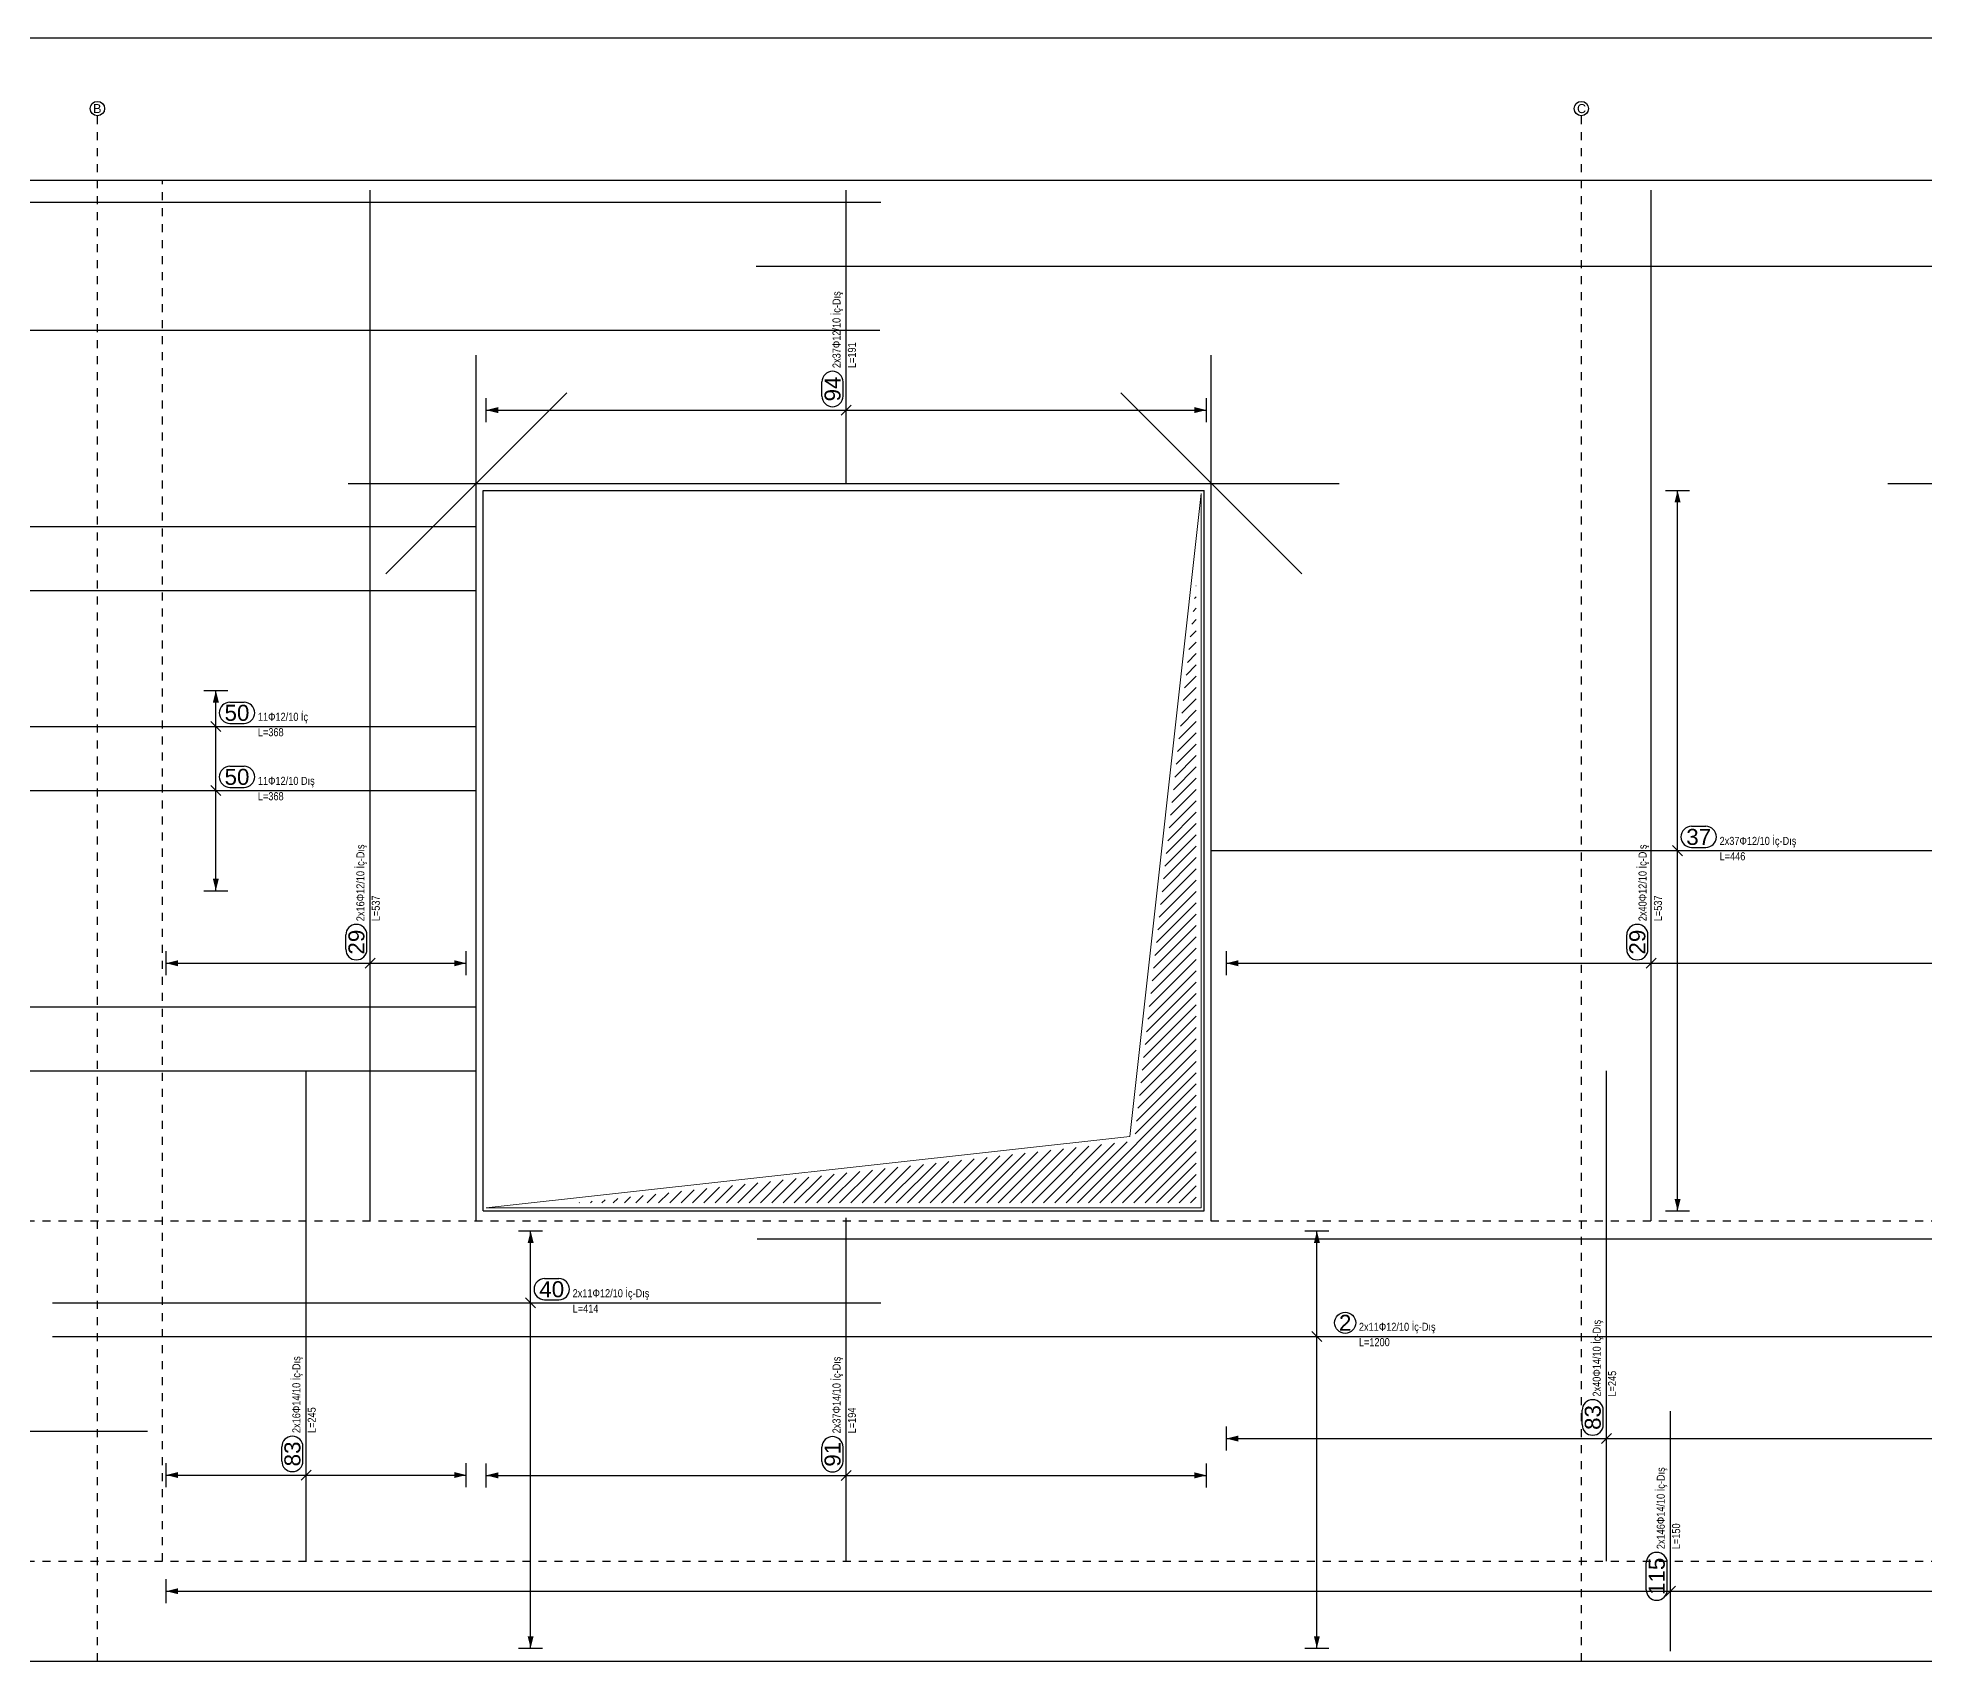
# Model space of a CAD drawing. Header units: metres. Extents: x 419734 to 420376, y 4564732 to 4565123.
# Drawn here: x 419896.58 to 419920.16, y 4564885.73 to 4564906.01 of the extents above; entities that cross this region are included whole.
import ezdxf

# ---------------------------------------------------------------- set-up
doc = ezdxf.new("R2010")
doc.units = ezdxf.units.M
doc.linetypes.add('NASCOSTA', pattern=[0.375, 0.25, -0.125])
doc.linetypes.add('TRATTO-PUNTO', pattern=[1, 0.5, -0.25, 0, -0.25])
for name, color, linetype in [('Standart', 7, 'Continuous'), ('SW_ASSI', 7, 'TRATTO-PUNTO'), ('SW_DIM', 33, 'Continuous'), ('SW_SEZIONI-ARMATURA', 3, 'Continuous'), ('SW_SEZIONI_CARPENTERIA', 4, 'Continuous'), ('SW_TRATT', 7, 'NASCOSTA'), ('SW_TXT_TESTI', 1, 'Continuous')]:
    doc.layers.add(name, color=color, linetype=linetype)
doc.styles.add('arial_1_18', font='arial.ttf', dxfattribs={"height": 0.2})
doc.styles.add('SWS', font='ARIALN.TTF')

msp = doc.modelspace()

# ---------------------------------------------------------------- hatches: boundary and pattern name
at = {"layer": 'SW_DIM', "linetype": 'Continuous', "lineweight": 5}
for points in [[(419902.33406, 4564901.3251), (419902.18406, 4564901.3626), (419902.33406, 4564901.4001)], [(419911.18406, 4564901.3626), (419911.03406, 4564901.3251), (419911.03406, 4564901.4001)], [(419917.11003, 4564900.20947), (419917.03503, 4564900.20947), (419917.07253, 4564900.35947)], [(419898.84358, 4564897.70947), (419898.76858, 4564897.70947), (419898.80608, 4564897.85947)], [(419898.80608, 4564895.35947), (419898.76858, 4564895.50947), (419898.84358, 4564895.50947)], [(419898.33406, 4564894.41572), (419898.18406, 4564894.45322), (419898.33406, 4564894.49072)], [(419901.93406, 4564894.45322), (419901.78406, 4564894.41572), (419901.78406, 4564894.49072)], [(419911.58406, 4564894.41572), (419911.43406, 4564894.45322), (419911.58406, 4564894.49072)], [(419917.07253, 4564891.35947), (419917.03503, 4564891.50947), (419917.11003, 4564891.50947)], [(419902.77714, 4564890.95947), (419902.70214, 4564890.95947), (419902.73964, 4564891.10947)], [(419912.60249, 4564890.95947), (419912.52749, 4564890.95947), (419912.56499, 4564891.10947)], [(419911.58406, 4564888.47822), (419911.43406, 4564888.51572), (419911.58406, 4564888.55322)], [(419898.33406, 4564888.02275), (419898.18406, 4564888.06025), (419898.33406, 4564888.09775)], [(419901.93406, 4564888.06025), (419901.78406, 4564888.02275), (419901.78406, 4564888.09775)], [(419902.33406, 4564888.01885), (419902.18406, 4564888.05635), (419902.33406, 4564888.09385)], [(419911.18406, 4564888.05635), (419911.03406, 4564888.01885), (419911.03406, 4564888.09385)], [(419898.33406, 4564886.57197), (419898.18406, 4564886.60947), (419898.33406, 4564886.64697)], [(419902.73964, 4564885.89697), (419902.70214, 4564886.04697), (419902.77714, 4564886.04697)], [(419912.56499, 4564885.89697), (419912.52749, 4564886.04697), (419912.60249, 4564886.04697)]]:
    msp.add_hatch(color=256, dxfattribs=at).paths.add_polyline_path(points)

# ---------------------------------------------------------------- linework, layer by layer
for centre in [(419897.32592, 4564905.12928), (419915.86948, 4564905.12928)]:
    msp.add_circle(centre, 0.09)
at = {"layer": 'Standart', "color": 2}
msp.add_line((419806.01166, 4564906.01358), (419945.91166, 4564906.01358), dxfattribs=at)
at = {"layer": 'Standart', "color": 2, "linetype": 'Continuous', "lineweight": 5}
for points in [[(419906.62156, 4564901.3001), (419906.74656, 4564901.4251)], [(419910.22699, 4564892.28947), (419911.11949, 4564900.32197)], [(419911.11949, 4564891.39697), (419911.11949, 4564900.32197)], [(419911.05399, 4564899.16647), (419911.05698, 4564899.16947)], [(419911.01862, 4564898.84817), (419911.05698, 4564898.88654)], [(419911.03631, 4564899.00732), (419911.05698, 4564899.02801)], [(419911.00094, 4564898.68902), (419911.05698, 4564898.74507)], [(419910.96556, 4564898.37072), (419911.05698, 4564898.46214)], [(419910.98324, 4564898.52987), (419911.05698, 4564898.60361)], [(419910.9302, 4564898.05242), (419911.05698, 4564898.17921)], [(419910.94788, 4564898.21157), (419911.05698, 4564898.32068)], [(419910.91252, 4564897.89327), (419911.05698, 4564898.03774)], [(419910.87716, 4564897.57498), (419911.05698, 4564897.75481)], [(419910.89484, 4564897.73412), (419911.05698, 4564897.89628)], [(419898.74358, 4564897.47197), (419898.86858, 4564897.34697)], [(419910.84179, 4564897.25668), (419911.05698, 4564897.47188)], [(419910.85948, 4564897.41583), (419911.05698, 4564897.61335)], [(419910.82409, 4564897.09753), (419911.05698, 4564897.33041)], [(419910.78873, 4564896.77923), (419911.05698, 4564897.04748)], [(419910.80641, 4564896.93838), (419911.05698, 4564897.18895)], [(419910.75337, 4564896.46093), (419911.05698, 4564896.76455)], [(419910.77105, 4564896.62008), (419911.05698, 4564896.90602)], [(419898.74358, 4564896.67197), (419898.86858, 4564896.54697)], [(419910.73569, 4564896.30178), (419911.05698, 4564896.62308)], [(419910.70033, 4564895.98348), (419911.05698, 4564896.34015)], [(419910.71801, 4564896.14263), (419911.05698, 4564896.48162)], [(419910.66495, 4564895.66519), (419911.05698, 4564896.05722)], [(419910.68265, 4564895.82433), (419911.05698, 4564896.19869)], [(419910.64726, 4564895.50604), (419911.05698, 4564895.91576)], [(419917.01003, 4564895.92197), (419917.13503, 4564895.79697)], [(419910.6119, 4564895.18774), (419911.05698, 4564895.63282)], [(419910.62958, 4564895.34689), (419911.05698, 4564895.77429)], [(419910.57654, 4564894.86944), (419911.05698, 4564895.34989)], [(419910.59422, 4564895.02859), (419911.05698, 4564895.49136)], [(419910.55886, 4564894.71029), (419911.05698, 4564895.20843)], [(419910.5235, 4564894.39199), (419911.05698, 4564894.92549)], [(419910.54118, 4564894.55114), (419911.05698, 4564895.06696)], [(419910.48811, 4564894.07369), (419911.05698, 4564894.64256)], [(419910.5058, 4564894.23284), (419911.05698, 4564894.78403)], [(419900.67156, 4564894.39072), (419900.79656, 4564894.51572)], [(419910.47043, 4564893.91454), (419911.05698, 4564894.5011)], [(419916.67901, 4564894.39072), (419916.80401, 4564894.51572)], [(419910.43507, 4564893.59625), (419911.05698, 4564894.21816)], [(419910.45275, 4564893.7554), (419911.05698, 4564894.35963)], [(419910.39971, 4564893.27795), (419911.05698, 4564893.93523)], [(419910.41739, 4564893.4371), (419911.05698, 4564894.0767)], [(419910.38203, 4564893.1188), (419911.05698, 4564893.79377)], [(419910.34665, 4564892.8005), (419911.05698, 4564893.51083)], [(419910.36435, 4564892.95965), (419911.05698, 4564893.6523)], [(419910.31128, 4564892.4822), (419911.05698, 4564893.2279)], [(419910.32897, 4564892.64135), (419911.05698, 4564893.36937)], [(419910.2936, 4564892.32305), (419911.05698, 4564893.08644)], [(419909.57148, 4564891.45947), (419911.05698, 4564892.94497)], [(419909.71295, 4564891.45947), (419911.05698, 4564892.80351)], [(419909.85442, 4564891.45947), (419911.05698, 4564892.66204)], [(419909.99589, 4564891.45947), (419911.05698, 4564892.52057)], [(419902.18449, 4564891.39697), (419910.22699, 4564892.28947)], [(419910.13735, 4564891.45947), (419911.05698, 4564892.37911)], [(419908.01537, 4564891.45947), (419908.60217, 4564892.04628)], [(419908.15684, 4564891.45947), (419908.7613, 4564892.06393)], [(419908.29829, 4564891.45947), (419908.92043, 4564892.08159)], [(419908.43976, 4564891.45947), (419909.07954, 4564892.09925)], [(419908.58122, 4564891.45947), (419909.23867, 4564892.11691)], [(419908.72269, 4564891.45947), (419909.3978, 4564892.13457)], [(419908.86416, 4564891.45947), (419909.55691, 4564892.15223)], [(419909.00563, 4564891.45947), (419909.71604, 4564892.16989)], [(419909.1471, 4564891.45947), (419909.87517, 4564892.18754)], [(419909.28856, 4564891.45947), (419910.03428, 4564892.2052)], [(419909.43001, 4564891.45947), (419910.19341, 4564892.22286)], [(419910.27882, 4564891.45947), (419911.05698, 4564892.23764)], [(419910.42029, 4564891.45947), (419911.05698, 4564892.09618)], [(419906.17631, 4564891.45947), (419906.53355, 4564891.81672)], [(419906.31777, 4564891.45947), (419906.69268, 4564891.83437)], [(419906.45924, 4564891.45947), (419906.85179, 4564891.85203)], [(419906.60071, 4564891.45947), (419907.01092, 4564891.86969)], [(419906.74218, 4564891.45947), (419907.17005, 4564891.88735)], [(419906.88365, 4564891.45947), (419907.32916, 4564891.90501)], [(419907.02509, 4564891.45947), (419907.48829, 4564891.92267)], [(419907.16656, 4564891.45947), (419907.64742, 4564891.94033)], [(419907.30803, 4564891.45947), (419907.80655, 4564891.95798)], [(419907.4495, 4564891.45947), (419907.96567, 4564891.97564)], [(419907.59097, 4564891.45947), (419908.1248, 4564891.9933)], [(419907.73243, 4564891.45947), (419908.28393, 4564892.01096)], [(419907.8739, 4564891.45947), (419908.44304, 4564892.02862)], [(419910.56176, 4564891.45947), (419911.05698, 4564891.95471)], [(419910.70321, 4564891.45947), (419911.05698, 4564891.81324)], [(419904.19579, 4564891.45947), (419904.30581, 4564891.5695)], [(419904.33726, 4564891.45947), (419904.46494, 4564891.58716)], [(419904.47871, 4564891.45947), (419904.62407, 4564891.60481)], [(419904.62018, 4564891.45947), (419904.78318, 4564891.62247)], [(419904.76164, 4564891.45947), (419904.94231, 4564891.64013)], [(419904.90311, 4564891.45947), (419905.10144, 4564891.65779)], [(419905.04458, 4564891.45947), (419905.26055, 4564891.67545)], [(419905.18605, 4564891.45947), (419905.41968, 4564891.69311)], [(419905.32752, 4564891.45947), (419905.57881, 4564891.71076)], [(419905.46898, 4564891.45947), (419905.73792, 4564891.72842)], [(419905.61045, 4564891.45947), (419905.89705, 4564891.74608)], [(419905.7519, 4564891.45947), (419906.05618, 4564891.76374)], [(419905.89337, 4564891.45947), (419906.21531, 4564891.7814)], [(419906.03484, 4564891.45947), (419906.37442, 4564891.79906)], [(419910.84467, 4564891.45947), (419911.05698, 4564891.67178)], [(419902.18449, 4564891.39697), (419911.11949, 4564891.39697)], [(419903.34698, 4564891.45947), (419903.35106, 4564891.46355)], [(419903.48845, 4564891.45947), (419903.51019, 4564891.4812)], [(419903.62992, 4564891.45947), (419903.66931, 4564891.49886)], [(419903.77139, 4564891.45947), (419903.82844, 4564891.51652)], [(419903.91285, 4564891.45947), (419903.98757, 4564891.53418)], [(419904.05432, 4564891.45947), (419904.14668, 4564891.55184)], [(419910.98614, 4564891.45947), (419911.05698, 4564891.53031)], [(419902.67714, 4564890.27197), (419902.80214, 4564890.14697)], [(419912.50249, 4564889.85268), (419912.62749, 4564889.72768)], [(419916.12156, 4564888.45322), (419916.24656, 4564888.57822)], [(419899.87156, 4564887.99775), (419899.99656, 4564888.12275)], [(419906.62156, 4564887.99385), (419906.74656, 4564888.11885)], [(419916.92156, 4564886.54697), (419917.04656, 4564886.67197)]]:
    msp.add_lwpolyline(points, dxfattribs=at)
at = {"layer": 'SW_ASSI', "ltscale": 0.2}
for points in [[(419897.32749, 4564885.73447), (419897.32749, 4564905.03929)], [(419915.87105, 4564885.73447), (419915.87105, 4564905.03929)]]:
    msp.add_lwpolyline(points, dxfattribs=at)
at = {"layer": 'SW_DIM', "linetype": 'Continuous', "lineweight": -3}
for points in [[(419902.18406, 4564901.2126), (419902.18406, 4564901.5126)], [(419911.18406, 4564901.2126), (419911.18406, 4564901.5126)], [(419902.18406, 4564901.3626), (419911.18406, 4564901.3626)], [(419916.92253, 4564900.35947), (419917.22253, 4564900.35947)], [(419917.07253, 4564891.35947), (419917.07253, 4564900.35947)], [(419898.65608, 4564897.85947), (419898.95608, 4564897.85947)], [(419898.80608, 4564895.35947), (419898.80608, 4564897.85947)], [(419898.65608, 4564895.35947), (419898.95608, 4564895.35947)], [(419898.18406, 4564894.30322), (419898.18406, 4564894.60322)], [(419898.18406, 4564894.45322), (419901.93406, 4564894.45322)], [(419901.93406, 4564894.30322), (419901.93406, 4564894.60322)], [(419911.43406, 4564894.30322), (419911.43406, 4564894.60322)], [(419911.43406, 4564894.45322), (419921.18406, 4564894.45322)], [(419916.92253, 4564891.35947), (419917.22253, 4564891.35947)], [(419902.58964, 4564891.10947), (419902.88964, 4564891.10947)], [(419902.73964, 4564885.89697), (419902.73964, 4564891.10947)], [(419912.41499, 4564891.10947), (419912.71499, 4564891.10947)], [(419912.56499, 4564885.89697), (419912.56499, 4564891.10947)], [(419911.43406, 4564888.36572), (419911.43406, 4564888.66572)], [(419911.43406, 4564888.51572), (419921.18406, 4564888.51572)], [(419898.18406, 4564887.91025), (419898.18406, 4564888.21025)], [(419898.18406, 4564888.06025), (419901.93406, 4564888.06025)], [(419901.93406, 4564887.91025), (419901.93406, 4564888.21025)], [(419902.18406, 4564887.90635), (419902.18406, 4564888.20635)], [(419902.18406, 4564888.05635), (419911.18406, 4564888.05635)], [(419911.18406, 4564887.90635), (419911.18406, 4564888.20635)], [(419898.18406, 4564886.45947), (419898.18406, 4564886.75947)], [(419898.18406, 4564886.60947), (419934.35885, 4564886.60947)], [(419902.58964, 4564885.89697), (419902.88964, 4564885.89697)], [(419912.41499, 4564885.89697), (419912.71499, 4564885.89697)]]:
    msp.add_lwpolyline(points, dxfattribs=at)
at = {"layer": 'SW_SEZIONI-ARMATURA'}
for points in [[(419900.73406, 4564891.23447), (419900.73406, 4564904.10947)], [(419906.68406, 4564900.44697), (419906.68406, 4564904.10947)], [(419916.74151, 4564891.23447), (419916.74151, 4564904.10947)], [(419877.60183, 4564903.95947), (419907.11429, 4564903.95947)], [(419905.55934, 4564903.15947), (419935.07114, 4564903.15947)], [(419877.60183, 4564902.35947), (419907.10249, 4564902.35947)], [(419902.05949, 4564891.23447), (419902.05949, 4564902.04697)], [(419911.24449, 4564891.23447), (419911.24449, 4564902.04697)], [(419906.38006, 4564901.53694), (419906.38006, 4564901.7157)], [(419906.64406, 4564901.53694), (419906.64406, 4564901.7157)], [(419900.92812, 4564899.3156), (419903.19086, 4564901.57834)], [(419910.11312, 4564901.57834), (419912.37586, 4564899.3156)], [(419900.45949, 4564900.44697), (419912.84449, 4564900.44697)], [(419919.70056, 4564900.44697), (419932.08556, 4564900.44697)], [(419877.60183, 4564899.90947), (419902.05949, 4564899.90947)], [(419877.60183, 4564899.10947), (419902.05949, 4564899.10947)], [(419898.98043, 4564897.71347), (419899.15919, 4564897.71347)], [(419893.95268, 4564897.40947), (419902.05949, 4564897.40947)], [(419898.98043, 4564897.44947), (419899.15919, 4564897.44947)], [(419898.98043, 4564896.91347), (419899.15919, 4564896.91347)], [(419893.95268, 4564896.60947), (419902.05949, 4564896.60947)], [(419898.98043, 4564896.64947), (419899.15919, 4564896.64947)], [(419917.24687, 4564896.16347), (419917.42563, 4564896.16347)], [(419911.24449, 4564895.85947), (419921.30056, 4564895.85947)], [(419917.24687, 4564895.89947), (419917.42563, 4564895.89947)], [(419900.43006, 4564894.62756), (419900.43006, 4564894.80633)], [(419900.69406, 4564894.62756), (419900.69406, 4564894.80633)], [(419916.43751, 4564894.62756), (419916.43751, 4564894.80633)], [(419916.70151, 4564894.62756), (419916.70151, 4564894.80633)], [(419885.52683, 4564893.90947), (419902.05949, 4564893.90947)], [(419885.52683, 4564893.10947), (419902.05949, 4564893.10947)], [(419899.93406, 4564886.98447), (419899.93406, 4564893.10947)], [(419916.18406, 4564886.98447), (419916.18406, 4564893.10947)], [(419906.68406, 4564886.98447), (419906.68406, 4564891.27197)], [(419905.57114, 4564891.00947), (419935.07114, 4564891.00947)], [(419902.91398, 4564890.51347), (419903.09275, 4564890.51347)], [(419896.76499, 4564890.20947), (419907.11429, 4564890.20947)], [(419902.91398, 4564890.24947), (419903.09275, 4564890.24947)], [(419896.76499, 4564889.79018), (419926.76499, 4564889.79018)], [(419915.88006, 4564888.69006), (419915.88006, 4564888.86883)], [(419916.14406, 4564888.69006), (419916.14406, 4564888.86883)], [(419916.98406, 4564885.85947), (419916.98406, 4564888.85947)], [(419877.60183, 4564888.60947), (419897.95249, 4564888.60947)], [(419899.63006, 4564888.23459), (419899.63006, 4564888.41335)], [(419899.89406, 4564888.23459), (419899.89406, 4564888.41335)], [(419906.38006, 4564888.23069), (419906.38006, 4564888.40945)], [(419906.64406, 4564888.23069), (419906.64406, 4564888.40945)], [(419916.68006, 4564886.62843), (419916.68006, 4564886.96258)], [(419916.94406, 4564886.62843), (419916.94406, 4564886.96258)]]:
    msp.add_lwpolyline(points, dxfattribs=at)
msp.add_circle((419912.91799, 4564889.96218), 0.132, dxfattribs=at)
for centre, start, end in [((419906.51206, 4564901.7157), 0, 180), ((419906.51206, 4564901.53694), 180, 0), ((419898.98043, 4564897.58147), 90, 270), ((419899.15919, 4564897.58147), 270, 90), ((419898.98043, 4564896.78147), 90, 270), ((419899.15919, 4564896.78147), 270, 90), ((419917.24687, 4564896.03147), 90, 270), ((419917.42563, 4564896.03147), 270, 90), ((419900.56206, 4564894.80633), 0, 180), ((419916.56951, 4564894.80633), 0, 180), ((419900.56206, 4564894.62756), 180, 0), ((419916.56951, 4564894.62756), 180, 0), ((419902.91398, 4564890.38147), 90, 270), ((419903.09275, 4564890.38147), 270, 90), ((419916.01206, 4564888.86883), 0, 180), ((419899.76206, 4564888.41335), 0, 180), ((419906.51206, 4564888.40945), 0, 180), ((419916.01206, 4564888.69006), 180, 0), ((419899.76206, 4564888.23459), 180, 0), ((419906.51206, 4564888.23069), 180, 0), ((419916.81206, 4564886.96258), 0, 180), ((419916.81206, 4564886.62843), 180, 0)]:
    msp.add_arc(centre, 0.132, start, end, dxfattribs=at)
at = {"layer": 'SW_SEZIONI_CARPENTERIA'}
for points in [[(419877.43933, 4564904.23447), (419935.25865, 4564904.23447)], [(419902.14699, 4564891.35947), (419902.14699, 4564900.35947)], [(419902.14699, 4564900.35947), (419911.15699, 4564900.35947)], [(419911.15699, 4564891.35947), (419911.15699, 4564900.35947)], [(419902.14699, 4564891.35947), (419911.15699, 4564891.35947)], [(419876.31432, 4564885.73447), (419937.00865, 4564885.73447)]]:
    msp.add_lwpolyline(points, dxfattribs=at)
at = {"layer": 'SW_TRATT', "ltscale": 0.2}
for points in [[(419898.13999, 4564886.98447), (419898.13999, 4564904.23447)], [(419877.43933, 4564891.23447), (419935.25865, 4564891.23447)], [(419877.43933, 4564886.98447), (419935.25865, 4564886.98447)]]:
    msp.add_lwpolyline(points, dxfattribs=at)

# ---------------------------------------------------------------- texts
at = {"layer": 'Standart', "color": 3, "linetype": 'Continuous', "lineweight": 5, "style": 'arial_1_18'}
for s, p in [('94', (419906.61206, 4564901.47094)), ('29', (419900.66206, 4564894.56156)), ('29', (419916.66951, 4564894.56156)), ('83', (419916.11206, 4564888.62406)), ('83', (419899.86206, 4564888.16859)), ('91', (419906.61206, 4564888.16469)), ('115', (419916.91206, 4564886.56243))]:
    msp.add_text(s, height=0.2, rotation=90, dxfattribs=at).set_placement(p)
for s, p in [('50', (419898.91443, 4564897.48147)), ('50', (419898.91443, 4564896.68147)), ('37', (419917.18087, 4564895.93147)), ('40', (419902.84798, 4564890.28147)), ('2', (419912.8403, 4564889.86218))]:
    msp.add_text(s, height=0.2, dxfattribs=at).set_placement(p)
at = {"layer": 'SW_TXT_TESTI'}
for s, height, style, p in [('B', 0.1125, 'arial_1_18', (419897.27175, 4564905.07242)), ('C', 0.1125, 'arial_1_18', (419915.81531, 4564905.07242)), ('11Φ12/10 İç', 0.1, 'SWS', (419899.33108, 4564897.48147)), ('L=368', 0.1, 'SWS', (419899.33108, 4564897.28947)), ('11Φ12/10 Dış', 0.1, 'SWS', (419899.33108, 4564896.68147)), ('L=368', 0.1, 'SWS', (419899.33108, 4564896.48947)), ('2x37Φ12/10 İç-Dış', 0.1, 'SWS', (419917.59753, 4564895.93147)), ('L=446', 0.1, 'SWS', (419917.59753, 4564895.73947)), ('2x11Φ12/10 İç-Dış', 0.1, 'SWS', (419903.26464, 4564890.28147)), ('L=414', 0.1, 'SWS', (419903.26464, 4564890.08947)), ('2x11Φ12/10 İç-Dış', 0.1, 'SWS', (419913.08999, 4564889.86218)), ('L=1200', 0.1, 'SWS', (419913.08999, 4564889.67018))]:
    msp.add_text(s, height=height, dxfattribs=dict(at, style=style)).set_placement(p)
at = {"layer": 'SW_TXT_TESTI', "style": 'SWS'}
for s, p in [('2x37Φ12/10 İç-Dış', (419906.61206, 4564901.8876)), ('L=191', (419906.80406, 4564901.8876)), ('2x16Φ12/10 İç-Dış', (419900.66206, 4564894.97822)), ('2x40Φ12/10 İç-Dış', (419916.68485, 4564894.97822)), ('L=537', (419900.85406, 4564894.97822)), ('L=537', (419916.87685, 4564894.97822)), ('2x40Φ14/10 İç-Dış', (419916.11206, 4564889.04072)), ('2x16Φ14/10 İç-Dış', (419899.86206, 4564888.58525)), ('2x37Φ14/10 İç-Dış', (419906.61206, 4564888.58135)), ('L=245', (419916.30406, 4564889.04072)), ('L=245', (419900.05406, 4564888.58525)), ('L=194', (419906.80406, 4564888.58135)), ('2x146Φ14/10 İç-Dış', (419916.91206, 4564887.13447)), ('L=150', (419917.10406, 4564887.13447))]:
    msp.add_text(s, height=0.1, rotation=90, dxfattribs=at).set_placement(p)

doc.saveas('drawing.dxf')
